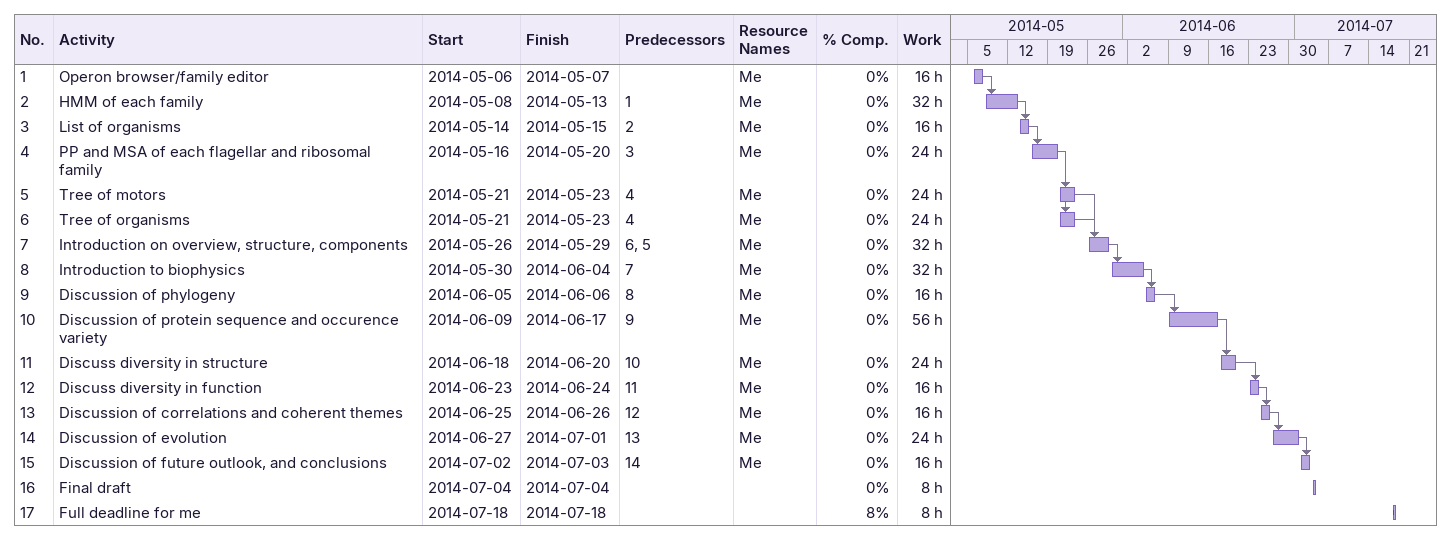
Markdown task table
| ID | Task | Start | Finish | Predecessors | Resources | % complete | Work (h) |
|---|---|---|---|---|---|---|---|
| 1 | Operon browser/family editor | 2014-05-06 | 2014-05-07 |  | Me | 0 | 16 |
| 2 | HMM of each family | 2014-05-08 | 2014-05-13 | 1 | Me | 0 | 32 |
| 3 | List of organisms | 2014-05-14 | 2014-05-15 | 2 | Me | 0 | 16 |
| 4 | PP and MSA of each flagellar and ribosomal family | 2014-05-16 | 2014-05-20 | 3 | Me | 0 | 24 |
| 5 | Tree of motors | 2014-05-21 | 2014-05-23 | 4 | Me | 0 | 24 |
| 6 | Tree of organisms | 2014-05-21 | 2014-05-23 | 4 | Me | 0 | 24 |
| 7 | Introduction on overview, structure, components | 2014-05-26 | 2014-05-29 | 6, 5 | Me | 0 | 32 |
| 8 | Introduction to biophysics | 2014-05-30 | 2014-06-04 | 7 | Me | 0 | 32 |
| 9 | Discussion of phylogeny | 2014-06-05 | 2014-06-06 | 8 | Me | 0 | 16 |
| 10 | Discussion of protein sequence and occurence variety | 2014-06-09 | 2014-06-17 | 9 | Me | 0 | 56 |
| 11 | Discuss diversity in structure | 2014-06-18 | 2014-06-20 | 10 | Me | 0 | 24 |
| 12 | Discuss diversity in function | 2014-06-23 | 2014-06-24 | 11 | Me | 0 | 16 |
| 13 | Discussion of correlations and coherent themes | 2014-06-25 | 2014-06-26 | 12 | Me | 0 | 16 |
| 14 | Discussion of evolution | 2014-06-27 | 2014-07-01 | 13 | Me | 0 | 24 |
| 15 | Discussion of future outlook, and conclusions | 2014-07-02 | 2014-07-03 | 14 | Me | 0 | 16 |
| 16 | Final draft | 2014-07-04 | 2014-07-04 |  |  | 0 | 8 |
| 17 | Full deadline for me | 2014-07-18 | 2014-07-18 |  |  | 8 | 8 |
